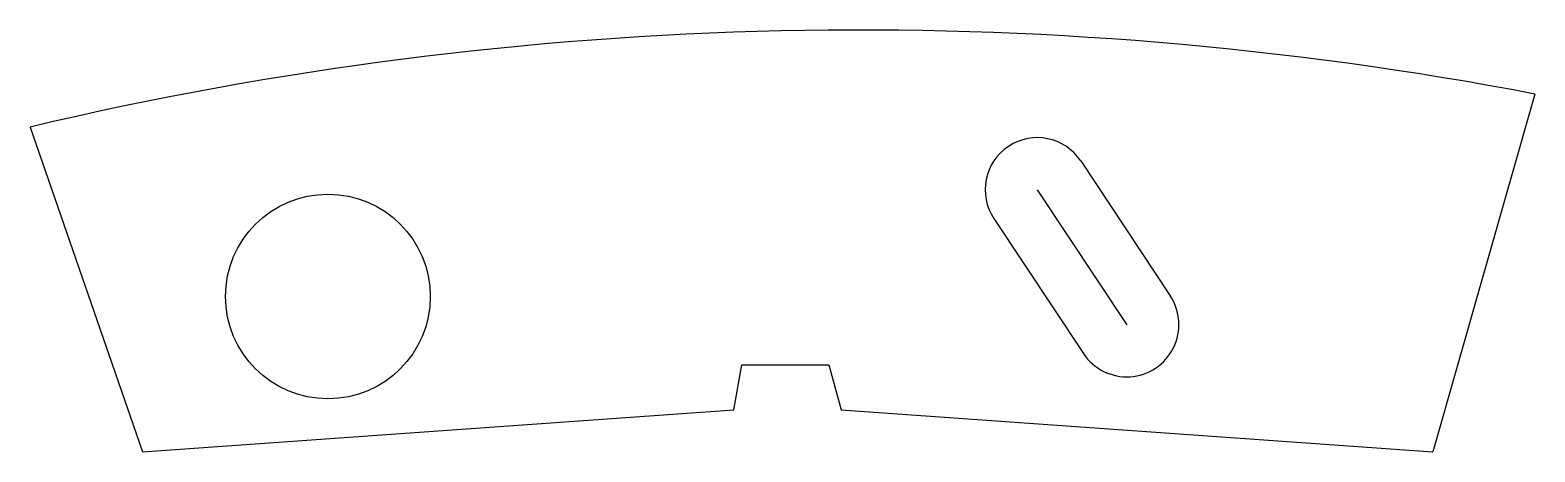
# Model space of a CAD drawing. Header units: millimetres. Extents: x 1.9 to 68.6, y 1.5 to 20.2.
import ezdxf

# ---------------------------------------------------------------- set-up
doc = ezdxf.new("R2010")
doc.units = ezdxf.units.MM
doc.header["$PDSIZE"] = -1
doc.linetypes.add('CENTERX2', pattern=[20.32, 12.7, -2.54, 2.54, -2.54])

msp = doc.modelspace()

# ---------------------------------------------------------------- linework, layer by layer
at = {"color": 7, "linetype": 'Continuous'}
for p, q in [((68.559, 17.404), (64.031, 1.541)), ((1.886, 15.941), (6.86, 1.541)), ((48.437, 14.436), (52.403, 8.456)), ((44.586, 11.883), (48.552, 5.902)), ((33.067, 3.401), (33.427, 5.394)), ((33.427, 5.394), (37.281, 5.394)), ((37.281, 5.394), (37.824, 3.401)), ((6.86, 1.541), (33.067, 3.401)), ((37.824, 3.401), (64.031, 1.541))]:
    msp.add_line(p, q, dxfattribs=at)
at = {"color": 7, "linetype": 'CENTERX2'}
msp.add_line((46.512, 13.159), (50.477, 7.179), dxfattribs=at)
at = {"color": 7, "linetype": 'Continuous'}
msp.add_circle((15.082, 8.429), 4.536, dxfattribs=at)
for centre, radius, start, end in [((38.641, -139.14), 159.377, 79.18057, 103.3336), ((46.512, 13.159), 2.31, 33.54842, 213.54842), ((50.477, 7.179), 2.31, 213.54842, 33.54842)]:
    msp.add_arc(centre, radius, start, end, dxfattribs=at)
msp.add_point((48.495, 10.169), dxfattribs=at)

doc.saveas('drawing.dxf')
